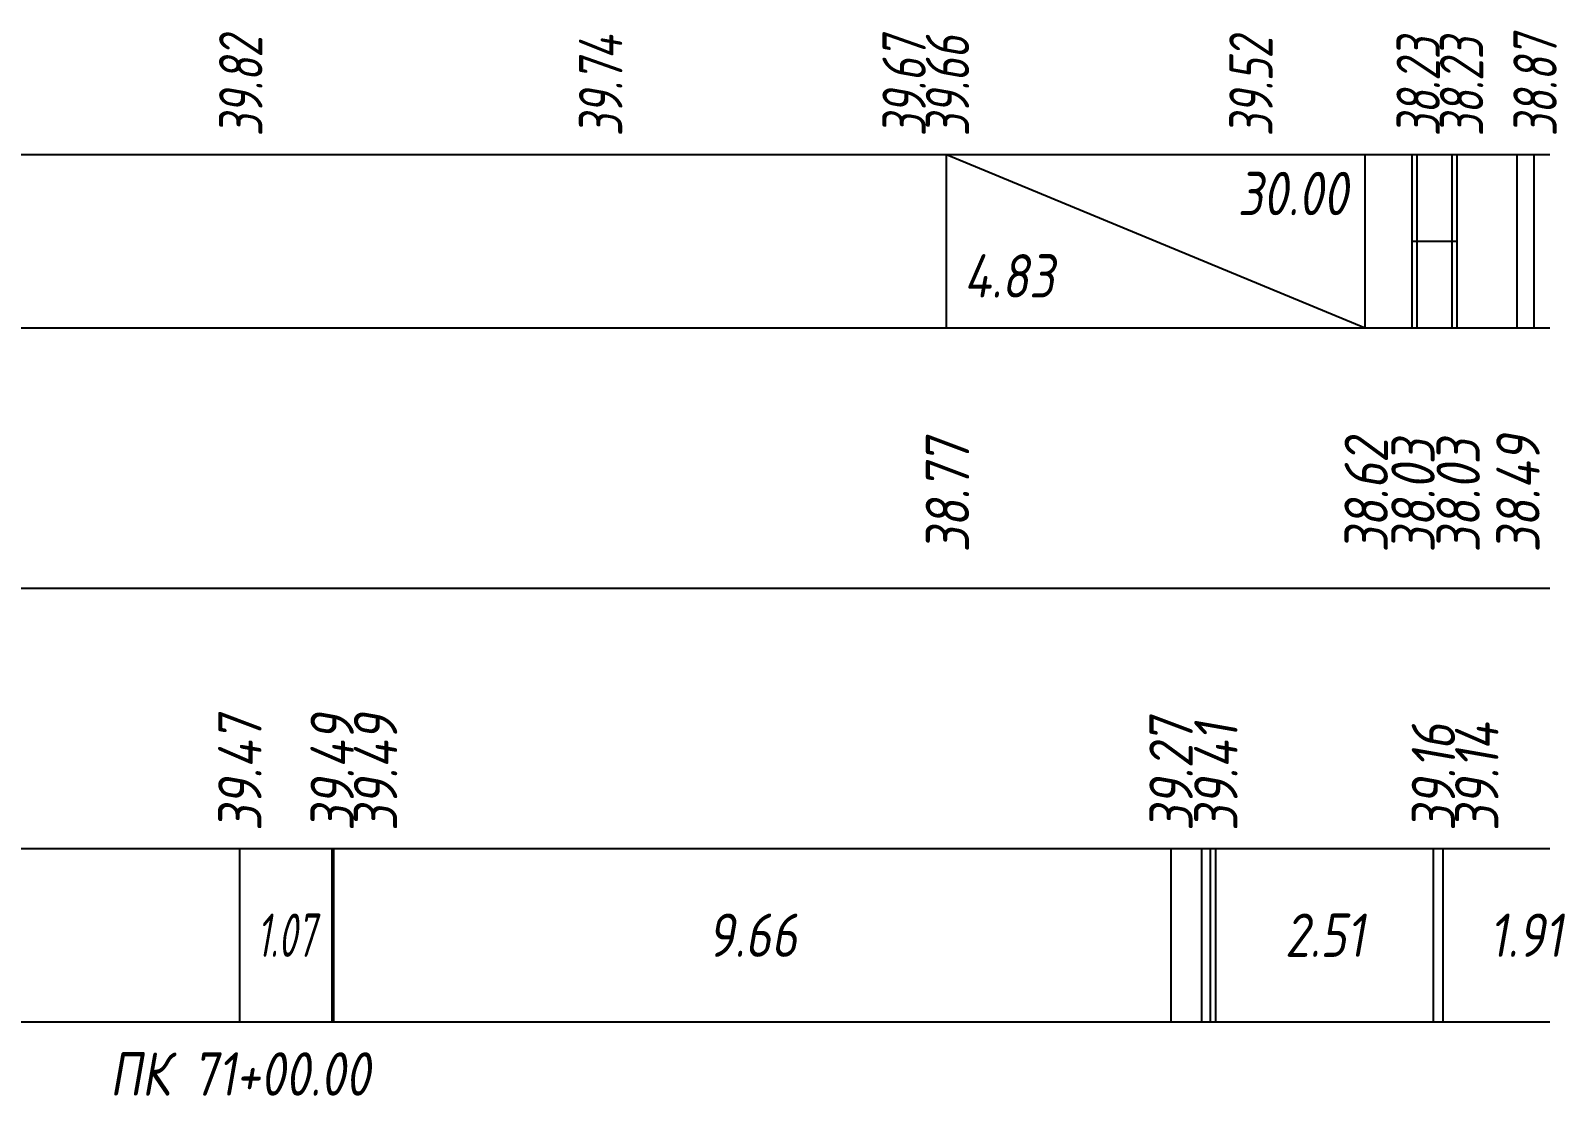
# Model space of a CAD drawing. Extents: x -717 to 1451, y -133302 to 233.
# Drawn here: x -276.8 to -189.6, y -112062.1 to -112000.6 of the extents above; entities that cross this region are included whole.
import ezdxf
from ezdxf.enums import TextEntityAlignment as Align

# ---------------------------------------------------------------- set-up
doc = ezdxf.new("R2010")
doc.units = 0
for name, color, linetype in [('Код_510', 7, 'Continuous'), ('Код_514', 1, 'Continuous'), ('Код_516', 1, 'Continuous'), ('Подписи поперечников', 7, 'Continuous'), ('Таблица', 7, 'Continuous')]:
    doc.layers.add(name, color=color, linetype=linetype)
doc.styles.add('М', font='romand.shx', dxfattribs={"width": 0.8, "oblique": 10, "height": 2.5})

msp = doc.modelspace()

# ---------------------------------------------------------------- linework, layer by layer
at = {"layer": 'Код_510'}
for p, q in [((-264.662, -112057.811), (-264.662, -112047.811)), ((-259.337, -112057.811), (-259.337, -112047.811)), ((-259.242, -112057.811), (-259.242, -112047.811)), ((-210.965, -112057.811), (-210.965, -112047.811)), ((-209.199, -112057.811), (-209.199, -112047.811)), ((-208.699, -112057.811), (-208.699, -112047.811)), ((-208.38, -112057.811), (-208.38, -112047.811)), ((-195.837, -112057.811), (-195.837, -112047.811)), ((-195.283, -112057.811), (-195.283, -112047.811))]:
    msp.add_line(p, q, dxfattribs=at)
at = {"layer": 'Код_516'}
for p, q in [((-223.912, -112017.811), (-223.912, -112007.811)), ((-223.912, -112007.811), (-199.764, -112017.811)), ((-199.764, -112017.811), (-199.764, -112007.811)), ((-199.764, -112017.811), (-199.764, -112007.811)), ((-197.067, -112017.811), (-197.067, -112007.811)), ((-196.764, -112017.811), (-196.764, -112007.811)), ((-194.764, -112017.811), (-194.764, -112007.811)), ((-194.461, -112017.811), (-194.461, -112007.811)), ((-191.014, -112017.811), (-191.014, -112007.811)), ((-191.014, -112017.811), (-191.014, -112007.811)), ((-190.027, -112017.811), (-190.027, -112007.811)), ((-197.067, -112012.811), (-196.764, -112012.811)), ((-196.764, -112012.811), (-194.764, -112012.811)), ((-194.764, -112012.811), (-194.461, -112012.811))]:
    msp.add_line(p, q, dxfattribs=at)
at = {"layer": 'Таблица'}
for p, q in [((-358.814, -112007.811), (-164.973, -112007.811)), ((-358.868, -112017.811), (-165.027, -112017.811)), ((-358.868, -112032.811), (-165.027, -112032.811)), ((-358.868, -112047.811), (-165.027, -112047.811)), ((-358.868, -112057.811), (-165.027, -112057.811))]:
    msp.add_line(p, q, dxfattribs=at)

# ---------------------------------------------------------------- texts
at = {"layer": 'Код_510', "style": 'М', "oblique": 10, "width": 0.8}
for s, p in [('39.47', (-264.662, -112046.811)), ('39.49', (-259.337, -112046.811)), ('39.49', (-256.837, -112046.811)), ('39.27', (-210.965, -112046.811)), ('39.41', (-208.38, -112046.811)), ('39.16', (-195.837, -112046.811)), ('39.14', (-193.337, -112046.811))]:
    msp.add_text(s, height=2.5, rotation=90, dxfattribs=at).set_placement(p, align=Align.MIDDLE_LEFT)
at = {"layer": 'Код_510', "style": 'М', "oblique": 10}
for s, width, p in [('1.07', 0.6, (-262, -112052.811)), ('9.66', 0.8, (-235.103, -112052.811)), ('2.51', 0.8, (-202.108, -112052.811)), ('1.91', 0.8, (-190.499, -112052.811))]:
    msp.add_text(s, height=2.5, dxfattribs=dict(at, width=width)).set_placement(p, align=Align.MIDDLE_CENTER)
at = {"layer": 'Код_514', "style": 'М', "oblique": 10, "width": 0.7}
for s, p in [('39.82', (-264.608, -112006.771)), ('39.74', (-243.858, -112006.771)), ('39.67', (-226.358, -112006.771)), ('39.66', (-223.858, -112006.771)), ('39.52', (-206.358, -112006.771)), ('38.23', (-196.71, -112006.771)), ('38.23', (-194.21, -112006.771)), ('38.87', (-189.973, -112006.771))]:
    msp.add_text(s, height=2.5, rotation=90, dxfattribs=at).set_placement(p, align=Align.MIDDLE_LEFT)
at = {"layer": 'Код_516', "style": 'М', "oblique": 10, "width": 0.8}
msp.add_text('30.00', height=2.5, dxfattribs=at).set_placement((-200.764, -112008.811), align=Align.TOP_RIGHT)
msp.add_text('4.83', height=2.5, dxfattribs=at).set_placement((-222.912, -112016.811), align=Align.BOTTOM_LEFT)
for s, p in [('38.77', (-223.858, -112030.76)), ('38.62', (-199.71, -112030.76)), ('38.03', (-197.012, -112030.76)), ('38.03', (-194.407, -112030.76)), ('38.49', (-190.96, -112030.76))]:
    msp.add_text(s, height=2.5, rotation=90, dxfattribs=at).set_placement(p, align=Align.MIDDLE_LEFT)
at = {"layer": 'Подписи поперечников', "style": 'М', "oblique": 10, "width": 0.8}
msp.add_text('ПК 71+00.00', height=2.5, dxfattribs=at).set_placement((-264.662, -112062.811), align=Align.BOTTOM_CENTER)

doc.saveas('drawing.dxf')
